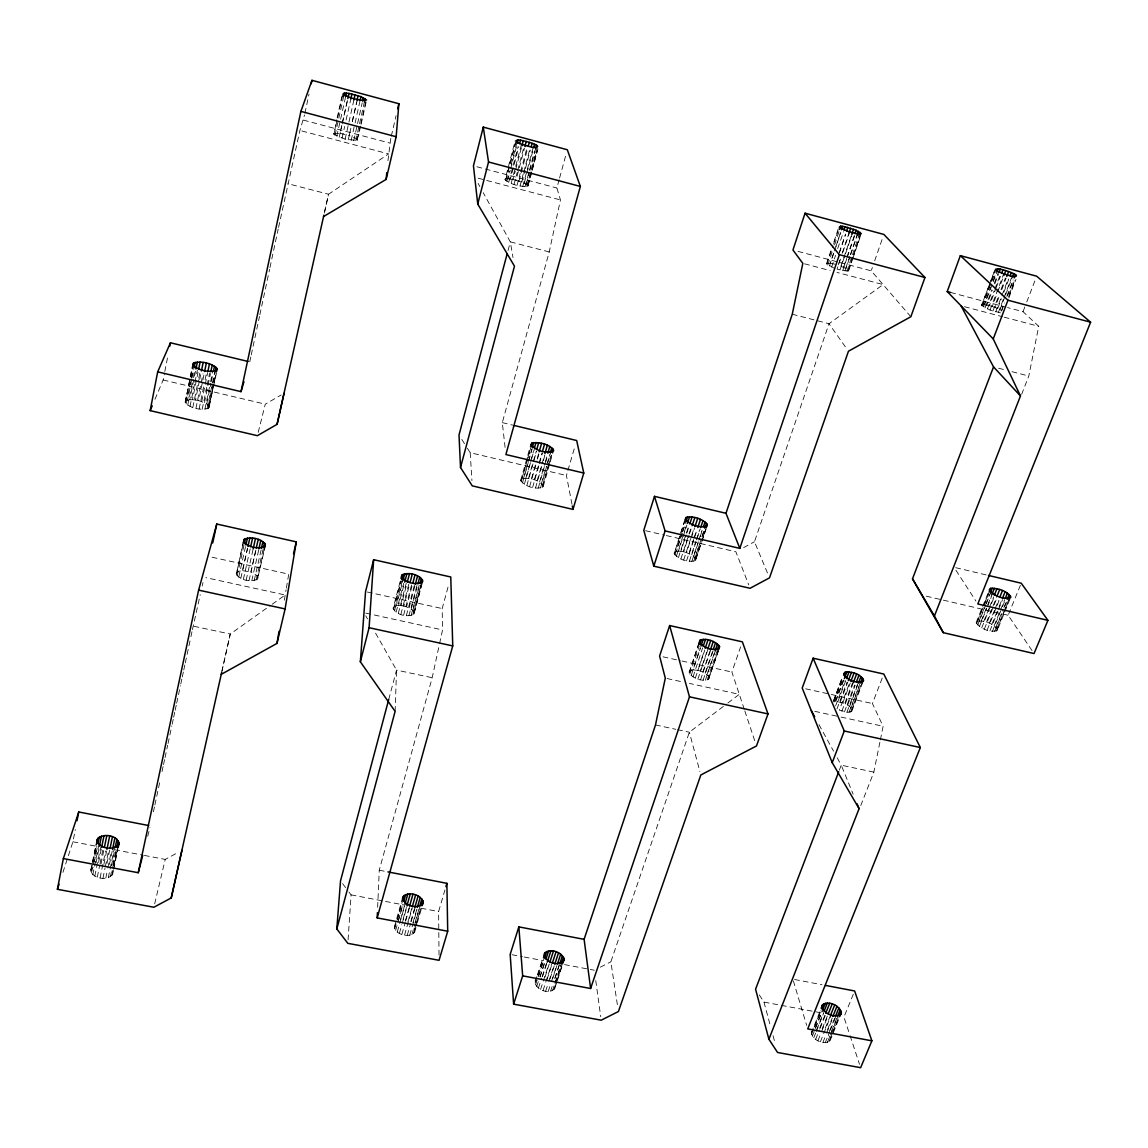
<?xml version="1.0" encoding="UTF-8"?>
<svg xmlns="http://www.w3.org/2000/svg" width="1148" height="1148" viewBox="0 0 1148 1148"><rect width="100%" height="100%" fill="white"/><g stroke="black" fill="none" stroke-linecap="round" stroke-linejoin="round"><path stroke-width="0.75" stroke-dasharray="5 3.75" d="M706.25 528.754L695.272 560.698C688.039 562.592 678.784 559.693 674.206 553.738L684.294 521.522M395.127 711.373L396.534 670.102L374.549 631.343M96.963 839.705L90.893 869.854C91.524 879.038 108.185 881.42 112.719 873.972L112.102 870.715M377.649 907.307L379.256 870.213L432.179 677.722L439.21 645.291M348.074 939.868L351.087 894.866L348.978 892.068M387.952 160.706L390.88 137.904M536.905 976.632C529.214 987.093 548.543 996.665 554.785 988.313L554.455 985.099M284.317 600.189L286.082 589.785M286.369 588.049L287.545 581.103M287.847 579.367L288.736 574.158L211.476 557.096M62.939 872.337L72.927 841.785L75.323 829.516M154.951 399.332L163.16 379.988L164.48 373.215M164.81 371.522L168.125 354.617M1021.648 394.324L1028.795 376.027L1038.725 326.305L1023.026 311.668L1007.514 307.564M216.484 373.057L208.635 408.214C200.957 410.611 190.826 408.616 185.23 402.704L192.807 363.801M90.807 871.461L96.891 841.283M185.23 402.704L190.08 378.61M190.424 376.888L192.864 364.849M90.893 869.854L92.744 863.368M93.088 861.689L96.116 846.636M185.187 401.613L190.482 378.395M190.826 376.688L192.548 368.106M91.467 873.111L96.877 846.263M186.091 403.924L193.739 366.025M94.265 862.148L97.307 847.109M185.976 400.709L187.54 400.064L191.687 379.5M192.032 377.792L193.768 369.226M92.83 874.676L98.943 844.454M187.727 405.187L192.95 379.328M193.309 377.606L195.39 367.26M96.03 862.923L99.072 847.898M187.54 400.064L189.75 399.734L195.634 370.632M860.785 805.523L873.843 772.13L880.028 741.565M880.373 739.872L883.113 726.282L872.437 703.552L882.525 677.306M94.825 876.067L100.608 847.511M190.023 406.406L194.572 383.977M194.916 382.255L197.37 370.173M98.556 862.421L101.268 849.075M189.75 399.734L192.462 399.705L198.016 372.354M97.293 877.158L99.675 865.405M100.02 863.726L103.435 846.923M192.821 407.483L198.432 379.888M198.776 378.151L200.541 369.527M101.024 863.999L104.081 848.989M192.462 399.705L195.504 400.006L199.336 381.222M199.68 379.514L201.431 370.976M100.077 877.89L105.559 851.027M195.921 408.358L202.966 373.861M103.894 864.329L106.606 850.998M209.381 407.31L206.784 403.737L198.676 400.609L202.507 381.839M202.852 380.131L204.258 373.301M102.961 878.22L105.028 868.161M105.372 866.482L108.472 851.371M199.121 408.961L203.713 386.56M205.119 379.658L206.54 372.77M106.979 863.396L109.706 850.065M201.732 401.484L204.889 386.115M205.234 384.408L207.688 372.469M105.788 878.12L107.51 869.739M107.855 868.06L111.299 851.285M202.192 409.262L206.784 386.876M207.142 385.154L209.625 373.1M109.433 864.473L112.174 851.156M204.502 402.546L210.471 373.531M108.328 877.589L114.542 847.439M204.918 409.233L210.228 383.432M210.586 381.71L212.71 371.392M111.413 865.836L114.499 850.84M206.784 403.737L211.017 383.26M211.361 381.552L213.126 373.014M110.409 876.685L112.49 866.64M112.834 864.961L116.637 846.55M207.114 408.875L212.079 384.824M212.437 383.116L214.92 371.091M113.135 865.721L116.579 849.046M208.419 404.986L212.667 384.48M213.011 382.772L215.494 370.818M111.916 875.436L113.638 867.084M113.982 865.405L117.44 848.688M208.635 408.214L213.614 384.207M213.958 382.485L215.738 373.918M113.465 869.022L117.957 847.324M209.309 406.205L216.039 373.703M112.719 873.972L113.408 870.629M113.752 868.95L117.9 848.917M543.104 486.867L543.32 485.862C538.67 479.663 528.066 476.477 520.905 479.548L520.661 480.538C525.239 486.781 535.972 490.024 543.104 486.867L549.705 463.706M153.402 811.851L154.521 806.599M154.908 804.848L159.787 782.061M162.026 771.556L163.16 766.29M163.533 764.539L164.652 759.287M165.039 757.537L167.665 745.267M168.038 743.517L171.784 725.995M172.157 724.245L173.291 718.978M173.664 717.227L174.783 711.975M175.17 710.225L176.29 704.972M176.663 703.207L180.423 685.686M180.796 683.935L181.915 678.683M182.288 676.933L183.422 671.68M183.795 669.915L184.914 664.663M185.302 662.913L190.554 638.374M190.927 636.623L192.046 631.371M192.419 629.621L200.24 594.707M249.762 361.864L250.881 356.626M251.254 354.876L259.491 316.446M259.864 314.71L269.593 269.292M269.967 267.541L278.189 229.112M278.562 227.376L299.901 130.456L304.536 114.944M304.909 113.207L308.999 94.165M505.091 447.447L502.307 422.622L549.218 251.943L560.454 199.939L556.88 187.999L559.148 179.676M439.584 643.583L442.54 629.922L442.181 608.555L448.968 583.629M265.489 545.3L257.439 579.152C250.809 582.524 240.937 580.357 236.33 574.517L243.132 542.129M360.687 126.108L357.014 140.487L345.118 139.138L333.939 134.388L336.766 119.736M337.153 117.986L342.563 93.562M236.33 574.517L243.39 542.832M333.939 134.388L342.721 94.882M237.177 575.837L244.108 544.611M335.001 135.249L343.654 96.461M238.698 577.143L245.514 546.735M336.794 136.225L345.663 96.547M240.807 578.348L247.394 548.83M339.191 137.243L341.803 125.491M342.176 123.812L347.428 100.321M236.23 573.297L238.21 571.403L242.558 570.671L247.552 548.27M333.666 133.685L340.095 133.326L347.442 100.364M202.206 585.997L202.995 582.495M221.679 672.427L230.26 634.04L270.741 605.269M324.654 211.691L328.543 194.227L388.627 153.904L299.901 130.456M221.951 671.006L230.26 634.04L193.18 626.119M243.362 579.367L250.35 548.127M342.032 138.234L344.658 126.481M346.108 119.995L350.671 99.632M246.16 580.142L253.564 547.166M345.118 139.138L354.158 98.857M258.042 578.09L257.037 575.55L250.895 572.048L255.918 549.691M357.53 140.013L356.138 138.449L349.15 135.478L350.714 128.562M352.264 121.631L356.554 102.588M249.03 580.615L256.061 549.39M348.246 139.884L350.886 128.145M352.393 121.43L356.928 101.311M324.281 213.126L328.543 194.227L287.918 183.709M251.771 580.745L259.204 547.811M351.173 140.415L354.703 124.343M355.119 122.936L360.171 100.106M254.196 580.529L261.242 549.375M353.728 140.702L362.194 102.832M256.119 579.984L263.566 547.137M355.722 140.73L364.404 102.028M257.439 579.152L264.557 547.553M357.014 140.487L366.298 99.388M361.075 124.357L366.599 100.034M391.281 136.196L396.089 115.69M154.679 903.835L165.24 859.407L177.366 852.849M395.816 924.284C388.512 935.247 419.723 940.93 413.596 927.641M258.214 432.351L265.274 404.168L281.174 394.969M147.705 836.275L149.958 827.608M422.364 582.61L413.911 614.037C407.569 617.768 396.347 615.055 393.133 608.282L401.068 577.86M531.668 172.257L527.822 186.335C520.058 186.937 511.061 184.598 505.005 179.676L515.194 140.63M393.448 609.545L400.953 580.773M505.507 180.437L515.28 143.026M393.133 608.282L394.639 606.331L401.24 581.031M505.005 179.676L506.311 178.844L516.04 141.606M394.467 610.88L402.876 578.707M506.785 181.341L509.454 171.124M511.233 164.322L517.016 142.194M394.639 606.331L396.347 605.771L402.962 580.501M506.311 178.844L508.047 178.83L510.257 170.363M510.702 168.684L516.901 145.007M396.117 612.2L403.666 583.385M508.722 182.345L518.092 146.571M396.347 605.771L398.557 605.527L404.742 581.979M508.047 178.83L510.358 179.059L518.767 146.973M398.299 613.405L406.751 581.204M511.204 183.379L515.222 168.038M515.682 166.345L521.493 144.174M398.557 605.527L401.111 605.642L406.866 583.787M510.358 179.059L513.07 179.547L515.294 171.109M515.725 169.43L521.493 147.489M400.839 614.424L408.875 583.916M514.046 184.383L517.188 172.444M517.633 170.736L523.474 148.58M401.111 605.642L403.852 606.087L409.162 585.925M528.066 185.789L524.292 183.12L516.026 180.25L524.464 148.221M403.594 615.184L411.644 584.676M517.074 185.258L520.216 173.334M520.661 171.626L526.961 147.762M414.284 612.932L412.907 610.349L406.564 606.833L412.333 585.006M519.011 181.126L520.79 174.381M521.235 172.688L527.908 147.418M406.349 615.629L414.414 585.15M520.044 185.962L523.201 174.037M523.66 172.344L529.96 148.494M409.09 607.852L414.873 586.011M521.823 182.102L524.952 170.306M525.397 168.613L530.304 150.072M408.918 615.73L417.441 583.586M522.785 186.45L526.846 171.138M527.305 169.43L533.174 147.317M411.257 609.043L417.499 585.523M524.292 183.12L526.53 174.697M526.975 173.004L533.232 149.398M388.727 699.462L396.534 670.102L432.179 677.722M508.033 250.508L510.329 241.884L483.208 192.663M411.127 615.486L419.221 585.064M525.095 186.679L534.581 150.991M412.907 610.349L419.623 585.121M526.229 184.125L529.371 172.315M529.816 170.622L535.657 148.68M412.835 614.912L421.373 582.825M526.803 186.636L537.192 147.618M413.94 611.683L421.115 584.748M527.52 185.029L536.518 151.235M413.911 614.037L421.546 585.365M527.822 186.335L537.293 150.761M532.112 170.564L538.426 146.872M559.593 178.026L565.95 154.736M394.367 927.053L402.431 898.425M520.661 480.538L530.563 445.367M397.265 919.204L401.57 903.964M521.909 478.802L530.118 449.801M394.668 928.689L402.833 899.817M521.178 481.715L527.492 459.444M527.965 457.736L531.366 445.74M398.442 919.964L402.761 904.739M523.588 478.357L531.797 449.399M395.658 930.354L402.891 904.868M522.455 482.992L528.281 462.414M528.769 460.707L532.17 448.71M400.595 919.405L404.44 905.887M525.841 478.257L533.562 451.021M397.265 931.932L405.474 903.017M524.378 484.298L534.609 448.265M403.077 919.275L406.449 907.451M528.496 478.486L536.245 451.279M399.389 933.31L401.8 924.8M402.288 923.107L407.124 906.088M526.832 485.518L536.604 451.193M405.258 921.256L409.104 907.752M531.395 479.032L535.269 465.428M537.221 458.626L538.67 453.532M401.872 934.386L405.258 922.49M405.746 920.782L410.123 905.471M529.63 486.594L536.977 460.836M537.465 459.128L539.919 450.547M407.899 921.959L411.759 908.47M534.337 479.85L542.1 452.671M404.541 935.103L412.319 907.896M532.6 487.426L538.986 465.112M539.474 463.405L542.43 453.101M410.841 921.342L414.227 909.532M537.106 480.912L541.497 465.614M541.985 463.921L544.425 455.426M407.224 935.39L410.625 923.494M411.113 921.801L415.504 906.504M535.528 487.972L542.904 462.257M543.406 460.535L545.86 451.968M412.95 922.705L416.839 909.202M539.546 482.117L544.913 463.419M545.4 461.726L547.366 454.924M409.721 935.247L417.04 909.776M538.211 488.201L547.567 455.641M415.059 922.576L418.948 909.058M541.469 483.408L546.362 466.404M546.864 464.696L549.792 454.493M411.874 934.673L420.168 905.829M540.464 488.072L550.81 452.14M414.6 929.292L416.064 924.226M416.552 922.533L420.441 909.015M542.76 484.686L551.097 455.742M413.524 933.726L420.857 908.298M542.129 487.613L548.041 467.107M548.543 465.399L551.499 455.139M414.571 932.434L417.011 923.968M417.37 922.475L422.378 905.341M550.193 461.998L553.436 451.021M439.024 955.079L438.608 911.569L444.936 889.973M571.991 504.316L566.423 475.487L567.399 472.158M567.887 470.493L575.205 445.51M997.225 630.553L997.497 629.635C993.393 623.407 983.635 619.49 976.446 621.685L976.144 622.589C980.191 628.86 990.078 632.821 997.225 630.553L1010.183 598.495M537.422 974.996L542.186 960.302M535.111 983.09L543.592 956.915M674.206 553.738L680.793 533.82M681.108 532.414L685.356 519.283M535.599 984.754L537.723 978.211M538.254 976.575L544.611 956.93M674.938 554.986L681.855 533.633M682.386 531.998L686.117 520.503M538.685 975.972L543.98 959.671M674.206 552.662L676.402 551.298L682.228 533.318M682.759 531.682L685.413 523.517M536.719 986.448L539.388 978.268M539.919 976.618L544.697 961.88M676.359 556.335L683.835 533.318M684.366 531.668L687.566 521.809M540.12 977.005L545.415 960.718M676.402 551.298L678.425 551.112L686.906 524.995M538.426 988.041L541.626 978.211M542.157 976.575L547.481 960.187M678.396 557.67L689.632 523.129M542.444 976.833L547.209 962.182M678.425 551.112L680.893 551.27L686.203 534.968M686.734 533.332L688.857 526.803M540.579 989.418L548.601 964.837M680.893 558.918L691.613 525.999M544.984 977.106L549.232 964.09M680.893 551.27L683.648 551.772L688.972 535.47M689.503 533.834L691.627 527.319M543.047 990.494L551.614 964.263M683.677 559.98L691.196 536.948M691.742 535.298L694.971 525.425M547.036 979.416L551.815 964.779M695.989 559.865L693.765 556.177L686.504 552.575L690.766 539.531M691.297 537.91L694.497 528.123M545.644 991.183L548.328 982.989M548.873 981.353L554.226 964.966M686.561 560.798L693.564 539.402M694.095 537.752L696.793 529.529M550.007 978.842L554.269 965.827M689.259 553.623L697.266 529.185M548.213 991.456L550.896 983.262M551.427 981.626L556.809 965.238M689.345 561.286L695.817 541.555M696.348 539.919L699.591 530.046M552.69 978.584L556.952 965.568M691.742 554.857L700.294 528.769M550.552 991.269L552.705 984.726M554.857 978.168L559.162 965.081M691.828 561.444L698.314 541.727M698.845 540.091L702.088 530.233M554.929 978.527L559.205 965.497M693.765 556.177L699.663 538.24M700.208 536.604L702.346 530.075M552.504 990.652L561.659 962.842M693.851 561.243L701.414 538.269M701.959 536.633L705.202 526.788M555.001 983.463L560.898 965.54M695.214 557.526L700.05 542.817M702.203 536.288L704.355 529.759M553.953 989.648L556.651 981.468M557.182 979.847L563.108 961.866M695.272 560.698L701.213 542.674M703.365 536.116L706.608 526.286M556.034 983.506L561.946 965.568M695.975 558.775L701.356 542.43M701.902 540.794L705.676 529.343M554.785 988.313L556.938 981.784M557.483 980.162L562.319 965.468M718.49 650.988L708.474 679.329C701.902 681.797 692.962 678.683 689.13 672.843L698.902 642.65M834.209 268.245L826.574 263.638L831.109 250.164M833.95 241.74L839.059 226.572M689.13 672.843L699.476 642.148M826.79 264.284L833.046 245.729M833.606 244.036L839.288 227.175M689.819 674.149L699.118 646.353M827.751 265.131L832.314 251.326M834.582 244.868L839.676 229.485M689.116 671.695L692.933 669.858L700.395 647.773M826.574 263.638L830.219 263.222L833.62 253.148M835.888 246.447L841.541 229.657M691.153 675.526L700.438 648.003M829.387 266.121L833.95 252.589M834.524 250.91L840.795 232.298M693.033 676.861L702.648 647.845M831.582 267.183L835.586 255.33M837.681 248.542L843.608 231.652M811.851 1031.464L811.378 1032.798C812.554 1040.203 823.991 1045.584 830.047 1040.791L830.32 1037.864L828.067 1034.477M692.933 669.858L697.711 670.317L704.614 649.969M839.26 252.531L845.502 234.106M695.329 678.081L704.657 650.543M839.375 253.005L845.674 234.379M697.711 670.317L700.337 671.035L707.24 650.701M839.862 260.079L838.155 265.102L847.425 269.163L848.157 271.086L837.064 269.22L840.508 259.075M842.13 253.378L848.96 233.274M697.884 679.085L707.785 649.926M842.804 252.302L849.133 233.675M709.12 678.396L708.359 675.928L702.863 672.039L709.794 651.691M840.967 266.078L851.228 235.928M700.524 679.817L710.999 649.051M839.949 270.067L852.62 232.829M705.145 673.245L712.664 651.189M843.579 267.125L846.435 258.745M846.994 257.066L854.428 235.283M703.078 680.233L713.008 651.088M842.689 270.713L846.722 258.874M847.296 257.181L854.801 235.197M707.024 674.565L715.132 650.816M845.775 268.173L849.778 256.435M850.352 254.756L857.226 234.637M705.346 680.276L715.835 649.538M845.072 271.115L857.757 233.934M707.182 679.975L717.127 650.887M846.937 271.244L858.905 235.584M617.366 1004.672L610.851 961.823L689.345 732.209L726.454 704.068M767.452 572.938L754.466 541.756L829.014 323.736L883.099 284.575L836.978 272.392M709.077 677.234L718.447 649.854M848.401 270.01L853.007 256.564M853.581 254.885L861.057 233.03M708.474 679.329L717.859 651.892M848.157 271.086L860.842 234.005M848.659 270.67L852.117 260.567M852.691 258.888L860.182 237.005M744.291 709.321L731.893 672.039L740.618 646.884M910.852 316.733L871.217 270.813L872.365 267.498M874.661 260.883L883.271 236.086M833.678 700.366L842.402 677.047M1000.554 312.859L990.05 310.075L981.626 305.296L989.016 285.594M989.619 283.958L994.541 270.813M833.52 701.084L842.245 677.794M981.626 305.296L995.445 268.761M833.879 701.543L842.632 678.195M982.071 305.999L990.695 282.982M991.312 281.332L995.632 269.823M834.008 702.088L842.101 680.491M981.927 304.837L982.946 304.636L995.216 271.889M835.371 701.198L843.507 679.501M983.248 306.889L990.652 287.144M993.12 280.557L995.589 273.97M843.78 680.176L835.672 701.758C841.728 702.016 849.95 704.083 852.232 710.311L850.697 711.947L846.894 712.262L839.303 710.153L850.639 680.061M982.946 304.636L984.611 304.737L992.59 283.47M993.207 281.834L996.895 272.019M835.601 705.92L845 680.864M985.041 307.922L991.858 289.784M994.326 283.197L998.66 271.66M837.796 701.801L845.904 680.233M984.611 304.737L986.821 305.095L992.346 290.387M994.799 283.843L998.487 274.042M836.949 708.933L847.009 682.199M987.366 308.999L994.182 290.86M994.814 289.21L1000.396 274.372M840.221 702.189L847.712 682.285M986.821 305.095L989.404 305.698L995.56 289.368M996.163 287.732L1000.468 276.295M990.05 310.075L1003.725 273.769M842.79 702.892L850.281 683.003M989.404 305.698L992.216 306.516L997.138 293.458M997.755 291.822L1003.295 277.127M841.857 711.157L852.591 682.744M992.905 311.051L998.502 296.198M1000.999 289.597L1005.361 278.06M845.33 703.882L853.466 682.342M992.216 306.516L995.029 307.492L999.348 296.055M1001.817 289.526L1006.136 278.103M844.454 711.875L854.571 685.141M995.732 311.883L1001.343 297.031M1001.974 295.38L1008.217 278.892M847.655 705.087L855.188 685.198M1003.065 307.377L1001.817 310.649L997.698 308.554L1001.4 298.753M1003.869 292.209L1008.819 279.136M846.894 712.262L857.656 683.864M998.344 312.5L1003.338 299.312M1003.969 297.662L1011.46 277.873M849.635 706.422L857.8 684.854M1000.008 309.63L1004.959 296.543M1005.591 294.907L1012.393 276.926M849.032 712.291L860.426 682.242M1001.185 311.208L1004.313 302.972M1006.81 296.385L1013.053 279.911M851.113 707.799L859.938 684.552M1007.413 295.911L1013.627 279.552M850.697 711.947L860.828 685.27M1009.092 294.835L1014.717 280.026M852.003 709.134L862.105 682.543M1008.604 296.801L1014.832 280.413M851.787 711.272L863.181 681.295M1008.834 297.935L1015.951 279.438M839.332 770.179L841.24 765.171L836.964 757.364M1023.026 311.668L1026.125 303.617M1026.743 301.996L1036.041 277.802M811.378 1032.798L821.451 1007.729M976.144 622.589L989.332 589.799M814.291 1027.116L820.964 1010.498M977.45 621.082L984.023 604.723M984.683 603.087L989.289 591.636M811.55 1034.377L821.007 1010.843M976.575 623.737L983.176 607.321M983.836 605.685L988.457 594.19M815.252 1028.149L821.939 1011.532M979.086 620.824L989.605 594.678M812.354 1036.07L814.879 1029.785M815.51 1028.221L823.087 1009.379M977.709 625.057L985.644 605.326M986.304 603.69L990.939 592.181M816.659 1029.598L823.346 1013.01M981.253 620.924L991.772 594.808M813.76 1037.763L815.654 1033.056M816.285 1031.492L823.877 1012.636M979.459 626.435L986.749 608.34M987.409 606.704L991.398 596.831M819.672 1028.178L825.025 1014.904M983.779 621.384L989.045 608.325M989.705 606.689L993.651 596.903M815.654 1039.356L819.457 1029.928M820.088 1028.364L826.431 1012.636M981.727 627.812L995.015 594.879M822.155 1028.838L827.521 1015.578M986.519 622.159L996.407 597.678M817.907 1040.734L821.093 1032.87M821.724 1031.306L828.081 1015.578M984.338 629.061L996.995 597.778M825.283 1028.235L829.975 1016.626M989.275 623.192L994.555 610.133M995.216 608.512L998.53 600.347M820.375 1041.796L831.209 1015.062M987.136 630.109L996.464 607.062M997.138 605.412L1000.468 597.175M827.521 1029.584L832.243 1017.975M991.872 624.426L998.487 608.11M999.147 606.474L1001.802 599.945M822.886 1042.456L826.072 1034.606M826.718 1033.028L833.089 1017.315M989.892 630.898L997.913 611.138M998.588 609.488L1002.591 599.615M829.416 1031.162L834.811 1017.874M994.125 625.789L1004.744 599.658M825.254 1042.7L829.731 1031.693M830.363 1030.129L836.117 1015.994M992.446 631.343L1001.817 608.311M1002.491 606.661L1005.835 598.438M831.511 1031.191L836.921 1017.903M995.89 627.167L1003.209 609.186M1003.869 607.55L1006.538 601.007M827.335 1042.47L829.889 1036.199M830.535 1034.621L837.552 1017.358M994.613 631.443L1001.974 613.348M1004.658 606.775L1006.667 601.839M830.32 1037.864L832.228 1033.171M832.86 1031.607L838.6 1017.53M997.038 628.473L1009.035 599.026M828.971 1041.824L839.834 1015.162M996.249 631.17L1004.945 609.818M1005.619 608.167L1009.623 598.323M830.047 1040.791L840.078 1015.951M853.294 994.225L843.938 1017.128L849.506 1033.975M1032.038 650.586L1008.145 615.256L1020.586 584.82M535.312 981.54L536.173 980.22M91.74 868.39L93.261 867.156M727.889 702.992L739.298 694.339L689.388 683.419M272.191 604.25L285.192 594.994L205.894 577.645M743.631 547.61L754.466 541.756M600.332 967.161L610.851 961.823M242.558 570.671L250.895 572.048M830.219 263.222L835.285 264.27M340.095 133.326L349.15 135.478M511.936 954.72L522.455 956.7M524.206 957.03L543.492 960.661M564.529 964.607L594.334 970.218M759.302 994.929L763.951 1002.089L779.607 1005.031M781.343 1005.361L823.073 1013.196M195.504 400.006L198.676 400.609M72.927 841.785L95.571 846.105M114.728 849.764L142.596 855.088M144.347 855.418L165.24 859.407M351.087 894.866L403.594 904.882M421.101 908.226L438.608 911.569M794.574 979.502L822.025 984.74M379.256 870.213L386.202 871.562M873.843 772.13L841.24 765.171L853.136 794.158M655.494 724.962L675.813 729.31M677.507 729.669L689.345 732.209L699.907 771.542M667.017 678.525L682.5 681.912M365.738 613.118L442.54 629.922M814.779 711.33L839.303 716.696M841.054 717.084L883.113 726.282M663.042 656.828L680.247 660.631M681.969 661.018L731.893 672.039M367.303 592.009L442.181 608.555M805.638 688.8L829.617 694.095M831.324 694.483L872.437 703.552M645.52 530.706L664.635 535.169M666.371 535.571L735.897 551.786L748.769 584.963M926.307 596.185L1008.145 615.256M513.07 179.547L516.026 180.25M163.16 379.988L265.274 404.168M467.408 448.28L470.206 452.699L566.423 475.487M955.71 567.686L986.749 575.048M502.307 422.622L512.682 425.119M792.264 314.222L829.014 323.736L846.42 348.318M549.218 251.943L510.329 241.884L512.998 257.511M998.573 368.207L1005.289 369.943M1012.005 371.679L1028.795 376.027M804.533 263.81L830.148 270.584M478.171 178.198L485.03 180.006M486.738 180.466L560.454 199.939M964.478 306.688L1002.462 316.719M1004.184 317.178L1038.725 326.305M303.431 120.124L389.689 143.026M798.047 251.398L871.217 270.813M476.851 166.761L556.88 187.999M950.659 292.467L1005.792 307.104M403.852 606.087L406.564 606.833M683.648 551.772L686.504 552.575M700.337 671.035L702.863 672.039M995.029 307.492L997.698 308.554M342.635 883.659L347.916 890.661M955.897 570.226L975.9 601.035M461.812 439.426L466.475 446.802M365.753 615.845L367.504 618.944M478.128 183.436L479.821 186.521M818.969 724.603L833.534 751.122M744.837 710.985L755.37 742.641M850.065 1035.654L859.522 1064.311M793.368 980.894L806.685 1025.465M763.951 1002.089L770.767 1027.288M773.035 1035.683L775.302 1044.077M595.755 980.55L600.734 1016.741M470.206 452.699L471.928 480.625"/><path stroke-width="1.5" d="M118.947 843.909C118 834.897 101.727 832.53 96.963 839.705C97.767 848.774 114.269 851.199 118.947 843.909L118.244 847.253M388.727 699.462L340.526 880.86L336.809 928.933L347.83 943.34L439.067 960.302L447.706 931.229L377.19 917.898L377.419 912.603M336.809 928.933L395.127 711.373L360.357 661.779L369.096 627.726L373.645 559.707L450.777 576.985L452.743 645.908L377.19 917.898M360.357 661.779L365.552 591.636L373.645 559.707M323.506 216.57L386.13 179.418L396.16 136.741L398.887 103.736L311.969 80.317L300.891 111.37L241.023 391.64L157.678 371.852L150.173 410.625L257.382 435.68L277.07 424.329L284.058 393.305M386.13 179.418L386.79 172.616M564.099 959.039L563.941 960.575C558.875 967.233 544.052 962.168 544.31 953.758C549.447 947.473 561.803 951.864 564.099 959.039L562.477 963.933M221.205 674.364L276.984 643.411L285.091 608.928L296.299 541.856L216.771 524.033L198.618 590.129L138.262 872.724L63.355 858.56L57.4 889.298L153.861 907.25L171.239 897.937L181.915 850.395M276.984 643.411L279.036 631.314M77.031 820.748L78.753 811.98L148.652 825.527M169.775 346.165L170.435 342.778L248.04 361.448M97.135 841.613L97.81 838.27M192.893 366.384L193.596 362.955C201.402 360.874 211.275 362.854 217.101 368.58L216.455 370.488C208.635 372.626 198.661 370.617 192.864 364.849L193.596 362.955M97.982 843.766L99.331 837.079M194.112 367.504L195.146 362.366M99.402 846.234L101.44 836.203M195.978 368.924L197.37 362.065M101.612 847.396L103.98 835.73M198.719 368.939L200.096 362.094M104.411 847.324L106.793 835.658M201.431 370.976L203.167 362.438M106.951 849.333L109.677 836.002M204.602 371.593L206.353 363.069M110.05 848.401L112.447 836.734M208.032 370.761L209.438 363.93M112.518 849.477L114.915 837.825M210.83 371.823L212.237 365.007M115.187 847.511L116.909 839.174M213.485 371.306L214.532 366.183M116.924 847.382L118.301 840.709M215.494 370.818L216.197 367.403M117.957 847.324L119.005 842.331M216.398 371.995L217.101 368.58M212.71 542.961L216.771 524.033M311.223 83.775L311.969 80.317M243.39 542.832L244.151 539.373C250.895 536.274 260.553 538.426 265.346 544.109L264.887 546.333C258.142 549.519 248.384 547.323 243.634 541.598L244.151 539.373M244.337 543.779L245.485 538.599M343.654 96.461L344.429 92.974L348.992 93.418L360.946 96.633L366.599 100.034L360.257 100.206L351.044 97.953L342.85 94.193L344.429 92.974M245.902 544.999L247.437 538.111M345.663 96.547L346.438 93.074M247.939 546.548L249.862 537.938M347.83 98.628L348.992 93.418M171.239 897.937L221.679 672.427M277.07 424.329L323.865 215.178M250.666 546.706L252.589 538.096M350.771 99.202L351.934 93.993M253.134 548.916L255.444 538.584M353.871 99.962L355.033 94.753M256.305 547.969L258.243 539.373M356.942 100.852L358.119 95.657M258.845 548.988L260.783 540.378M360.171 100.106L360.946 96.633M261.357 548.443L262.906 541.569M362.581 101.096L363.371 97.637M263.294 547.998L264.456 542.832M364.404 102.028L365.179 98.57M264.557 547.553L265.346 544.109M293.515 553.752L296.299 541.856M397.682 108.859L398.887 103.736M423.225 902.17L422.866 903.648C417.341 909.489 404.483 905.944 402.518 898.21L402.905 896.731C408.487 890.991 421.173 894.493 423.225 902.17L422.249 905.557M583.772 473.048L505.895 454.551L580.357 186.435L567.313 149.742L483.279 127.112L473.45 165.857L477.74 204.057L514.476 266.192L460.52 467.48L472.244 485.862L572.981 509.396L583.772 473.048L576.669 440.516L514.404 425.535M477.74 204.057L488.531 161.997L483.279 127.112M138.262 872.724L142.754 855.375M401.025 578.492L401.915 575.119C408.401 571.661 419.321 574.316 422.808 580.931L422.45 581.993C415.992 585.523 404.928 582.825 401.513 576.167L401.915 575.119M401.685 579.353L403.005 574.287M402.962 580.501L404.727 573.77M517.332 143.313L518.222 139.941C520.876 139.64 544.898 145.925 535.485 147.59C532.83 147.948 508.55 141.491 518.222 139.941M404.742 581.979L406.937 573.555M519.642 143.6L520.532 140.214M407.296 582.108L409.506 573.699M521.938 145.81L523.273 140.745M410.037 582.567L412.261 574.158M524.909 146.528L526.243 141.477M412.778 583.327L414.988 574.918M528.353 145.724L529.242 142.352M415.318 584.332L417.542 575.923M531.194 146.7L532.098 143.328M417.944 583.844L419.723 577.114M533.691 147.705L534.581 144.332M507.115 253.952L459.013 434.992L460.52 467.48M420.068 583.442L421.402 578.405M535.657 148.68L536.547 145.308M421.56 583.069L422.45 579.697M402.532 900.577L403.967 895.497M531.079 446.385L532.041 442.97C539.474 441.865 548.931 443.932 553.637 450.059L553.436 451.021C546.175 453.891 535.642 450.705 530.821 444.606L532.041 442.97M403.723 901.352L405.631 894.579M532.285 447.691L533.734 442.583M404.914 904.194L407.798 894.048M534.538 447.62L535.987 442.511M406.923 905.758L410.295 893.933M536.719 449.571L538.656 442.769M409.592 906.073L412.964 894.249M539.158 451.838L541.583 443.343M412.247 906.777L415.619 894.966M542.588 450.977L544.539 444.176M414.715 907.838L418.102 896.028M544.898 453.718L547.338 445.223M417.312 907.508L420.225 897.377M547.854 453.23L549.806 446.429M419.91 905.686L421.861 898.927M550.279 452.786L551.758 447.691M421.416 905.629L422.88 900.563M552.088 452.341L553.063 448.925M241.023 391.64L243.936 381.71M445.912 886.643L446.888 883.329L387.924 871.892M518.839 926.881L510.171 954.39L513.615 1004.156L601.208 1020.185L618.413 1011.532L700.825 774.972L756.475 745.97L767.998 713.913L742.369 641.847L669.628 625.545L659.598 656.068L665.295 678.138L655.494 724.962L584.102 939.337L590.617 988.5L522.67 975.857L518.839 926.881L584.102 939.337M654.475 496.352L643.784 530.304L653.8 566.165L750.06 588.278L769.504 577.86L848.458 351.216L910.852 316.733L924.958 277.486L883.845 234.422L805.049 213.198L792.952 250.034L802.825 263.366L792.264 314.222L725.981 513.285L739.814 548.371L665.079 530.921L654.475 496.352L725.981 513.285M513.615 1004.156L522.67 975.857M653.8 566.165L665.079 530.921M543.578 957.375L545.156 952.481M685.04 520.733L686.102 517.461C693.421 515.839 702.461 518.652 707.283 524.435L706.608 526.286C699.29 527.965 690.149 525.124 685.356 519.283L686.102 517.461M544.511 958.035L546.62 951.52M685.944 521.881L687.537 516.973M545.946 959.082L548.586 950.931M687.437 523.359L689.561 516.83M547.209 962.182L550.925 950.788M689.919 523.545L692.043 517.016M57.4 889.298L59.065 884.204M549.763 962.455L553.48 951.061M692.158 525.684L694.813 517.533M552.346 963.143L556.062 951.764M695.028 526.501L697.683 518.351M554.8 964.205L558.531 952.811M697.797 527.549L700.467 519.398M557.483 963.933L560.698 954.175M700.84 527.133L702.978 520.618M559.736 963.875L562.42 955.739M703.423 526.817L705.03 521.924M561.429 963.918L563.582 957.389M704.886 528.123L706.508 523.23M63.355 858.56L78.753 811.98M706.207 527.707L707.283 524.435M841.355 1012.823L840.91 1014.143C834.783 1018.793 823.417 1013.512 822.083 1006.165L822.542 1004.844C828.712 1000.281 839.92 1005.519 841.355 1012.823L840.078 1015.951M699.017 643.368L700.108 640.154C706.752 637.915 715.505 640.943 719.552 646.64L718.964 648.663C712.32 650.959 703.48 647.888 699.476 642.148L700.108 640.154M699.692 644.645L701.414 639.551M839.676 229.485L840.81 226.127L845.057 226.744L856.135 230.26L861.33 233.632L855.375 233.503L846.822 230.992L839.288 227.175L840.81 226.127M700.954 646.08L703.25 639.293M841.541 229.657L842.675 226.299M703.222 646.152L705.518 639.364M843.924 230.088L845.057 226.744M705.188 648.276L708.058 639.795M846.636 230.762L847.784 227.404M590.617 988.5L689.489 696.836L669.628 625.545M739.814 548.371L839.375 254.698L805.049 213.198M707.814 649.007L710.698 640.527M848.96 233.274L850.654 228.251M710.368 649.998L713.252 641.517M851.802 234.249L853.509 229.227M713.238 649.495L715.548 642.708M855.002 233.604L856.135 230.26M715.132 650.816L717.457 644.028M857.226 234.637L858.374 231.279M717.17 650.184L718.82 645.363M858.905 235.584L860.053 232.226M718.447 649.854L719.552 646.64M871.877 1040.82L807.718 1028.895L920.337 747.535L883.788 674.034L813.128 658.191L802.208 688.054L832.228 762.674L859.091 808.651L768.902 1039.256L777.569 1052.472L860.641 1067.683L871.877 1040.82L854.629 990.968L825.455 985.4M943.283 632.677L934.429 616.002L1020.472 395.945L993.235 338.933L947.215 291.563L960.345 255.631L1036.658 276.194L1090.6 322.201L977.809 603.977L1047.923 620.351L1034.032 653.528L943.283 632.677L912.502 578.836L993.537 366.901L961.02 305.77M843.967 675.498L845.215 672.183C851.802 671.422 860.799 673.933 863.612 680.362L863.181 681.295C856.595 683.749 846.564 680.233 843.651 673.718L845.215 672.183M844.397 678.525L846.894 671.881M996.895 272.019L998.114 268.747C1000.597 268.575 1023.499 275.75 1014.301 276.625C1011.833 276.826 988.729 269.522 998.114 268.747M846.521 678.568L849.018 671.939M999.104 272.406L1000.324 269.134M848.329 680.635L851.457 672.341M1001.702 273.037L1002.936 269.766M850.912 681.352L854.04 673.058M1003.912 275.491L1005.748 270.598M853.466 682.342L856.595 674.048M1006.753 276.467L1008.604 271.559M856.437 681.883L858.948 675.239M1010.053 275.879L1011.288 272.607M858.431 683.204L860.943 676.559M1012.393 276.926L1013.641 273.654M860.57 682.902L862.449 677.923M1014.244 277.916L1015.478 274.645M862.105 682.543L863.368 679.214M832.228 762.674L844.268 731.003L813.128 658.191M993.235 338.933L1007.944 300.216L960.345 255.631M838.686 771.858L755.571 989.189L768.902 1039.256M821.207 1008.174L822.542 1004.844M821.638 1008.834L823.647 1003.84M989.289 591.636L990.595 588.364C997.842 587.977 1006.681 590.689 1010.857 596.86L1010.599 597.735C1003.352 599.787 993.623 595.927 989.332 589.799L990.595 588.364M822.599 1009.881L825.283 1003.237M990.265 593.042L992.231 588.149M824.006 1011.345L827.349 1003.051M991.772 594.808L994.398 588.264M825.699 1013.254L829.717 1003.295M994.312 595.267L996.952 588.737M828.196 1013.914L832.214 1003.969M997.067 596.042L999.707 589.527M830.65 1014.961L834.682 1005.017M999.851 597.089L1002.491 590.56M832.917 1016.31L836.949 1006.365M1002.462 598.309L1005.117 591.78M835.486 1016.224L838.858 1007.93M1005.404 598.022L1007.399 593.114M837.595 1016.238L840.293 1009.594M1007.198 599.371L1009.192 594.477M839.231 1015.966L841.14 1011.259M1009.035 599.026L1010.369 595.74M150.173 410.625L152.225 405.789M157.678 371.852L170.435 342.778M198.618 590.129L285.091 608.928M689.489 696.836L767.998 713.913M369.096 627.726L452.743 645.908M844.268 731.003L920.337 747.535M988.471 575.449L1021.246 583.213L1047.923 620.351M300.891 111.37L396.16 136.741M839.375 254.698L924.958 277.486M488.531 161.997L580.357 186.435M1007.944 300.216L1090.6 322.201M947.215 291.563L950.659 292.467M993.537 366.901L1020.472 395.945M912.502 578.836L934.429 616.002M811.263 710.569L814.693 716.811M857.097 803.815L859.091 808.651M572.321 506.01L572.981 509.396M446.888 883.329L447.706 931.229"/></g></svg>
